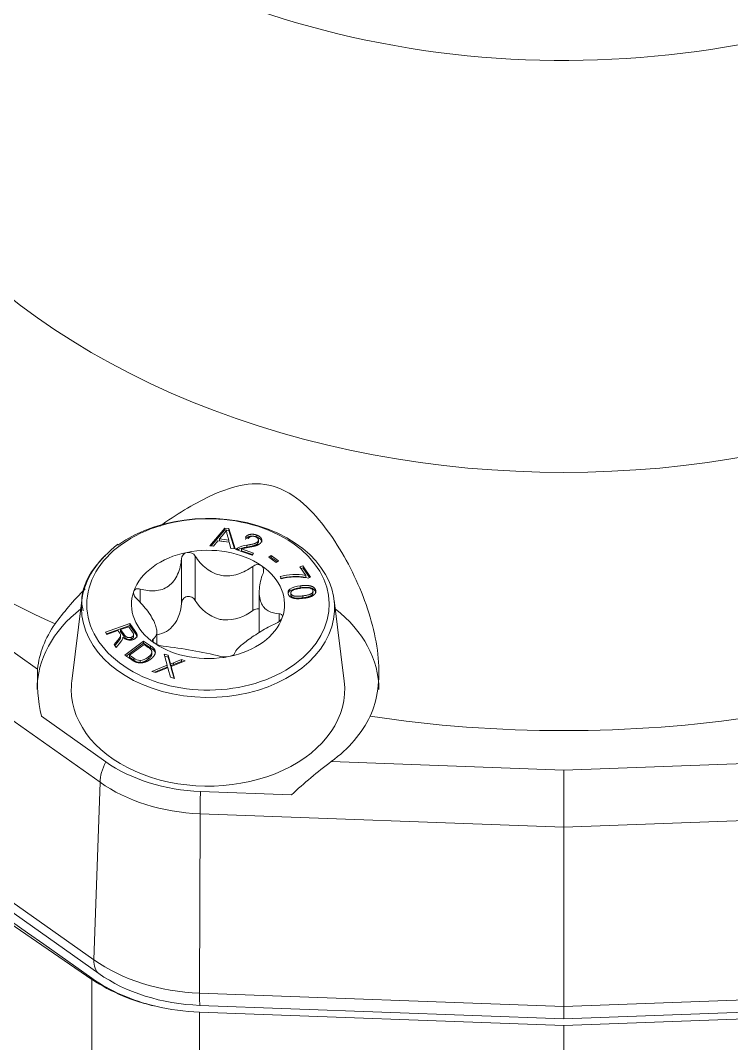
# Model space of a CAD drawing. Header units: millimetres. Extents: x 113490 to 142599, y -20467 to 115.
# Drawn here: x 128200.89 to 128226.9, y -7414.4 to -7376.98 of the extents above; entities that cross this region are included whole.
import ezdxf

# ---------------------------------------------------------------- set-up
doc = ezdxf.new("R2010")
doc.units = ezdxf.units.MM
doc.layers.add('DV1_0', color=7, linetype='Continuous')

msp = doc.modelspace()

# ---------------------------------------------------------------- linework, layer by layer
at = {"layer": 'DV1_0', "color": 7, "linetype": 'Continuous', "lineweight": 20}
for p, q in [((128185.399, -7391.832), (128203.8, -7404.843)), ((128201.517, -7400.705), (128189.803, -7392.423)), ((128209.53, -7395.803), (128209.53, -7395.874)), ((128209.574, -7396.035), (128209.574, -7396.106)), ((128207.283, -7396.575), (128207.283, -7398.194)), ((128209.386, -7396.948), (128209.386, -7398.567)), ((128211.125, -7397.661), (128211.125, -7397.732)), ((128205.272, -7397.777), (128205.272, -7398.278)), ((128210.782, -7397.94), (128210.782, -7398.011)), ((128211.221, -7398.026), (128211.221, -7398.097)), ((128211.687, -7397.822), (128211.687, -7397.893)), ((128203.579, -7411.34), (128185.178, -7398.329)), ((128210.355, -7398.679), (128210.355, -7398.958)), ((128185.107, -7399.498), (128203.507, -7412.055)), ((128204.681, -7399.44), (128204.681, -7399.51)), ((128205.087, -7399.317), (128205.087, -7399.388)), ((128204.941, -7399.542), (128204.941, -7399.613)), ((128205.645, -7399.851), (128205.645, -7399.922)), ((128205.739, -7399.609), (128205.739, -7399.701)), ((128205.557, -7400.272), (128205.557, -7400.343)), ((128205.039, -7400.304), (128205.039, -7400.374)), ((128220.761, -7404.402), (128212.258, -7404.087)), ((128229.264, -7404.087), (128220.761, -7404.402)), ((128203.579, -7411.34), (128203.8, -7404.843)), ((128207.441, -7412.556), (128207.458, -7405.994)), ((128207.458, -7405.994), (128220.761, -7406.487)), ((128220.761, -7406.487), (128234.065, -7405.994)), ((128203.507, -7412.055), (128203.507, -7412.015)), ((128203.507, -7412.055), (128203.507, -7420.442)), ((128220.761, -7413.05), (128207.441, -7412.556)), ((128234.081, -7412.556), (128220.761, -7413.05)), ((128207.436, -7413.253), (128207.436, -7421.67))]:
    msp.add_line(p, q, dxfattribs=at)
at = {"layer": 'DV1_0', "color": 7, "linetype": 'Continuous', "lineweight": 15}
for p, q in [((128207.816, -7396.193), (128208.37, -7395.544)), ((128208.37, -7395.615), (128207.87, -7396.199)), ((128208.332, -7395.752), (128208.172, -7395.943)), ((128208.37, -7395.544), (128208.37, -7395.615)), ((128208.37, -7395.544), (128208.511, -7395.562)), ((128208.511, -7395.633), (128208.37, -7395.615)), ((128208.506, -7395.985), (128208.452, -7395.779)), ((128208.511, -7395.562), (128208.511, -7395.633)), ((128208.511, -7395.562), (128208.737, -7396.309)), ((128208.715, -7396.306), (128208.511, -7395.633)), ((128208.115, -7396.013), (128207.954, -7396.21)), ((128208.528, -7396.065), (128208.115, -7396.013)), ((128208.172, -7395.943), (128208.506, -7395.985)), ((128208.172, -7395.943), (128208.172, -7396.014)), ((128208.172, -7396.014), (128208.506, -7396.056)), ((128208.506, -7395.985), (128208.506, -7396.056)), ((128208.589, -7396.29), (128208.528, -7396.065)), ((128209.218, -7395.932), (128209.111, -7395.884)), ((128209.592, -7396.053), (128209.592, -7395.982)), ((128207.954, -7396.21), (128207.816, -7396.193)), ((128208.737, -7396.309), (128208.589, -7396.29)), ((128209.365, -7396.537), (128208.773, -7396.33)), ((128208.824, -7396.28), (128208.824, -7396.348)), ((128208.978, -7396.309), (128208.978, -7396.379)), ((128208.978, -7396.309), (128209.417, -7396.463)), ((128209.377, -7396.519), (128208.978, -7396.379)), ((128209.166, -7396.176), (128209.166, -7396.247)), ((128209.417, -7396.463), (128209.365, -7396.537)), ((128206.781, -7396.676), (128206.781, -7398.295)), ((128209.975, -7396.61), (128210.063, -7396.549)), ((128210.24, -7396.801), (128209.975, -7396.61)), ((128210.063, -7396.62), (128210.025, -7396.647)), ((128210.063, -7396.549), (128210.063, -7396.62)), ((128210.063, -7396.549), (128210.328, -7396.74)), ((128210.278, -7396.775), (128210.063, -7396.62)), ((128210.328, -7396.74), (128210.24, -7396.801)), ((128211.113, -7396.968), (128211.22, -7396.932)), ((128211.322, -7397.281), (128211.113, -7396.968)), ((128211.22, -7397.003), (128211.152, -7397.026)), ((128211.22, -7396.932), (128211.496, -7397.346)), ((128211.457, -7397.359), (128211.22, -7397.003)), ((128211.322, -7397.281), (128211.322, -7397.352)), ((128210.44, -7397.4), (128210.387, -7397.319)), ((128211.496, -7397.346), (128211.41, -7397.375)), ((128209.623, -7397.879), (128209.623, -7399.367)), ((128210.743, -7397.782), (128210.743, -7397.853)), ((128210.779, -7397.919), (128210.779, -7397.99)), ((128211.587, -7397.834), (128211.587, -7397.905)), ((128211.589, -7397.986), (128211.589, -7397.796)), ((128203.137, -7398.182), (128202.769, -7401.141)), ((128212.731, -7401.141), (128212.363, -7398.182)), ((128185.356, -7398.829), (128203.756, -7411.84)), ((128203.995, -7399.352), (128204.889, -7399.036)), ((128204.889, -7399.107), (128204.035, -7399.409)), ((128204.85, -7399.155), (128204.554, -7399.26)), ((128204.991, -7399.355), (128204.85, -7399.155)), ((128204.889, -7399.036), (128205.087, -7399.317)), ((128204.889, -7399.036), (128204.889, -7399.107)), ((128205.087, -7399.388), (128204.889, -7399.107)), ((128204.054, -7399.436), (128203.995, -7399.352)), ((128204.451, -7399.296), (128204.054, -7399.436)), ((128204.52, -7399.393), (128204.451, -7399.296)), ((128204.553, -7399.54), (128204.553, -7399.469)), ((128204.554, -7399.26), (128204.681, -7399.44)), ((128204.554, -7399.26), (128204.554, -7399.33)), ((128204.554, -7399.33), (128204.681, -7399.51)), ((128205.027, -7399.517), (128205.027, -7399.446)), ((128205.877, -7399.802), (128205.877, -7399.327)), ((128204.314, -7399.805), (128204.441, -7399.655)), ((128204.388, -7399.909), (128204.314, -7399.805)), ((128204.441, -7399.726), (128204.341, -7399.843)), ((128204.554, -7399.714), (128204.388, -7399.909)), ((128204.441, -7399.655), (128204.441, -7399.726)), ((128204.706, -7400.196), (128205.395, -7399.683)), ((128205.395, -7399.754), (128204.756, -7400.229)), ((128205.41, -7399.808), (128204.884, -7400.2)), ((128205.395, -7399.683), (128205.645, -7399.851)), ((128205.395, -7399.683), (128205.395, -7399.754)), ((128205.645, -7399.922), (128205.395, -7399.754)), ((128205.562, -7399.911), (128205.41, -7399.808)), ((128204.968, -7400.372), (128204.706, -7400.196)), ((128204.884, -7400.2), (128205.039, -7400.304)), ((128204.884, -7400.2), (128204.884, -7400.27)), ((128204.884, -7400.27), (128205.039, -7400.374)), ((128205.693, -7400.145), (128205.693, -7400.074)), ((128205.764, -7399.945), (128205.764, -7400.016)), ((128205.821, -7400.053), (128205.821, -7400.124)), ((128206.258, -7400.564), (128206.144, -7400.155)), ((128206.144, -7400.155), (128206.287, -7400.2)), ((128206.287, -7400.271), (128206.166, -7400.232)), ((128206.287, -7400.2), (128206.35, -7400.418)), ((128206.287, -7400.2), (128206.287, -7400.271)), ((128206.35, -7400.489), (128206.287, -7400.271)), ((128205.264, -7400.387), (128205.264, -7400.458)), ((128205.693, -7400.787), (128206.258, -7400.564)), ((128206.258, -7400.635), (128205.793, -7400.818)), ((128206.284, -7400.65), (128206.212, -7400.682)), ((128206.258, -7400.564), (128206.258, -7400.635)), ((128206.296, -7400.702), (128206.284, -7400.65)), ((128206.35, -7400.418), (128206.35, -7400.489)), ((128206.372, -7400.521), (128206.372, -7400.591)), ((128206.914, -7400.399), (128206.403, -7400.605)), ((128206.403, -7400.605), (128206.53, -7401.052)), ((128206.403, -7400.605), (128206.403, -7400.676)), ((128206.491, -7400.471), (128206.783, -7400.357)), ((128206.783, -7400.428), (128206.491, -7400.542)), ((128206.491, -7400.471), (128206.491, -7400.542)), ((128206.783, -7400.357), (128206.914, -7400.399)), ((128206.783, -7400.357), (128206.783, -7400.428)), ((128206.816, -7400.439), (128206.783, -7400.428)), ((128205.838, -7400.833), (128205.693, -7400.787)), ((128206.211, -7400.682), (128205.838, -7400.833)), ((128206.382, -7401.005), (128206.297, -7400.702)), ((128206.53, -7401.052), (128206.382, -7401.005)), ((128206.508, -7401.045), (128206.403, -7400.676)), ((128204.012, -7404.094), (128201.655, -7402.427)), ((128220.761, -7404.402), (128220.761, -7406.487)), ((128210.802, -7405.307), (128207.473, -7405.184)), ((128220.761, -7413.05), (128220.761, -7406.487)), ((128207.454, -7413.005), (128220.761, -7413.498)), ((128220.761, -7413.498), (128234.068, -7413.005)), ((128220.761, -7413.747), (128207.436, -7413.253)), ((128220.761, -7413.498), (128220.761, -7413.05)), ((128234.087, -7413.253), (128220.761, -7413.747)), ((128220.761, -7413.747), (128220.761, -7422.22))]:
    msp.add_line(p, q, dxfattribs=at)
for centre, radius, start, end in [((128207.628, -7395.175), 0.91, 320.65, 330.3218), ((128209.849, -7395.402), 1.448, 188.9073, 195.1025), ((128209.392, -7396.068), 0.221, 66.0253, 141.9322), ((128207.038, -7396.687), 0.258, 102.4614, 177.5436), ((128207.03, -7396.727), 0.296, 30.9904, 99.194), ((128209.24, -7397.033), 0.86, 94.89, 118.9251), ((128209.24, -7397.104), 0.86, 94.89, 118.9251), ((128209.564, -7397.158), 0.276, 60.8797, 130.3329), ((128210.937, -7399.341), 2.096, 79.4175, 105.2218), ((128210.937, -7399.412), 2.096, 79.4175, 105.2218), ((128210.897, -7399.02), 1.684, 96.3993, 105.7387), ((128210.968, -7399.654), 2.321, 79.0403, 96.4013), ((128211.171, -7398.469), 0.81, 93.2439, 121.9239), ((128210.835, -7397.91), 0.158, 125.6387, 195.7485), ((128210.835, -7397.981), 0.158, 125.6387, 164.1398), ((128211.171, -7398.54), 0.81, 93.2439, 121.9239), ((128211.318, -7398.631), 0.898, 78.8619, 100.9213), ((128205.379, -7398.239), 1.403, 314.6374, 357.6847), ((128208.587, -7397.429), 1.512, 210.4162, 253.2807), ((128208.406, -7397.339), 1.571, 267.2709, 308.5702), ((128210.064, -7398.618), 0.451, 291.3754, 333.1898), ((128204.312, -7399.55), 0.261, 24.7631, 37.137), ((128204.453, -7399.545), 0.18, 341.6589, 2.868), ((128204.885, -7399.314), 0.336, 221.4991, 290.492), ((128205.681, -7398.282), 1.186, 279.5325, 297.9297), ((128204.226, -7399.429), 0.435, 319.0405, 336.4881), ((128205.344, -7400.277), 0.427, 39.7276, 59.1819), ((128205.26, -7400.461), 0.721, 45.6168, 57.7208), ((128206.17, -7399.184), 0.685, 237.4322, 265.3209), ((128204.09, -7417.38), 17.63, 76.4619, 83.4048), ((128205.232, -7399.875), 0.513, 273.6229, 309.3243), ((128205.26, -7400.531), 0.721, 45.6168, 57.7208), ((128205.623, -7400.088), 0.201, 10.037, 45.3564), ((128205.623, -7400.159), 0.201, 10.037, 45.3564), ((128208.374, -7399.612), 0.647, 255.8964, 282.772), ((128205.277, -7400.005), 0.382, 231.3844, 268.1075), ((128205.277, -7400.076), 0.382, 231.3844, 268.1075), ((128205.232, -7399.946), 0.513, 273.6229, 309.3243), ((128205.784, -7400.598), 0.594, 7.4897, 17.6218), ((128205.784, -7400.669), 0.594, 7.4897, 17.6218), ((128207.031, -7401.935), 1.56, 110.2284, 114.9711), ((128207.031, -7402.006), 1.56, 110.2284, 114.9711), ((128208.021, -7401.05), 6.513, 176.966, 192.207), ((128222.27, -7417.517), 16.751, 126.7045, 133.2058), ((128207.226, -7406.495), 6.689, 236.2242, 258.0558)]:
    msp.add_arc(centre, radius, start, end, dxfattribs=at)
at = {"layer": 'DV1_0', "color": 7, "linetype": 'Continuous', "lineweight": 20}
msp.add_arc((128855.082, -6479.476), 1144.548, 234.192295, 235.278923, dxfattribs=at)
for centre, major_axis, ratio, start_param, end_param in [((128220.761, -7360.455), (-25.436, 0), 0.707107, 0, 2.650107), ((128220.761, -7374.301), (-27.166, 0), 0.707107, 0, 3.141593), ((128220.761, -7378.815), (-34.139, 0), 0.707107, 0.57636, 0.994436), ((128207.75, -7398.339), (-4.432, 0), 0.707107, 5.507026, 6.283185), ((128207.75, -7398.339), (-4.432, 0), 0.707107, 0, 0.801221), ((128220.761, -7378.815), (-34.139, 0), 0.707107, 1.361758, 1.779835), ((128204.86, -7404.13), (-0.866, -1.225), 0.5, 5.024204, 5.632799), ((128207.75, -7402.05), (-5.586, 0), 0.707107, 0.785398, 1.518436), ((128207.536, -7404.973), (-0.056, -1.499), 0.037007, -1.428214, -0.819619), ((128204.639, -7410.628), (-0.866, -1.225), 0.5, 5.632799, 6.256152), ((128207.75, -7408.391), (-5.899, 0), 0.707107, 0.785398, 1.518436), ((128207.52, -7411.535), (-0.056, -1.499), 0.037007, -0.819619, -0.196266)]:
    msp.add_ellipse(centre, major_axis=major_axis, ratio=ratio, start_param=start_param, end_param=end_param, dxfattribs=at)
at = {"layer": 'DV1_0', "color": 7, "linetype": 'Continuous', "lineweight": 15}
for centre, major_axis, ratio, start_param, end_param in [((128207.75, -7398.468), (-4.631, 0), 0.707107, 0, 5.505866), ((128207.75, -7398.339), (-4.432, 0), 0.707107, 0.801221, 5.507026), ((128207.75, -7398.339), (-2.8, 0), 0.707107, 4.990011, 6.037208), ((128207.75, -7398.339), (-2.8, 0), 0.707107, 3.942813, 4.990011), ((128208.967, -7396.392), (-0.213, 0), 0.707107, 5.449943, 5.85998), ((128207.75, -7398.468), (-4.631, 0), 0.707107, 5.655855, 6.283185), ((128207.75, -7398.339), (-2.8, 0), 0.707107, 2.895616, 3.942813), ((128207.75, -7398.339), (2.8, 0), 0.707107, 2.895616, 3.942813), ((128211.431, -7397.853), (0.158, 0), 0.707107, 0.173168, 1.181623), ((128207.75, -7401.45), (6.25, 0), 0.707107, 2.410491, 3.141593), ((128207.75, -7401.45), (6.25, 0), 0.707107, 0, 0.731102), ((128206.478, -7412.117), (-57.3, 40.501), 0.023272, 1.206524, 1.535376), ((128207.75, -7401.026), (-6.25, 0), 0.707107, 5.820838, 6.210546), ((128208.66, -7397.713), (-1.721, 0), 0.707107, 1.271226, 1.378413), ((128207.75, -7398.339), (2.8, 0), 0.707107, 4.990011, 6.037208), ((128205.066, -7398.438), (1.721, 0), 0.707107, -0.82317, -0.715982), ((128207.75, -7398.339), (2.8, 0), 0.707107, 3.942813, 4.990011), ((128207.75, -7401.45), (-5, 0), 0.707107, 6.195585, 6.283185), ((128207.75, -7401.45), (-5, 0), 0.707107, 0, 3.229193), ((128207.75, -7401.026), (6.25, 0), 0.707107, 5.518067, 5.960135), ((128207.75, -7401.45), (-5.287, 0), 0.707107, 0.785398, 1.518436), ((128207.75, -7409.016), (-5.648, 0), 0.707107, 0.785398, 1.518436), ((128207.769, -7408.998), (-6.032, 0), 0.707107, 0.786035, 1.245513), ((128207.75, -7409.016), (-6, 0), 0.707107, 1.247141, 1.518436)]:
    msp.add_ellipse(centre, major_axis=major_axis, ratio=ratio, start_param=start_param, end_param=end_param, dxfattribs=at)
for points, degree, knots in [([(128205.983, -7395.48), (128206.584, -7395.057), (128207.192, -7394.679), (128208.171, -7394.216), (128208.54, -7394.072), (128209.312, -7393.909), (128209.724, -7393.896), (128210.534, -7394.128), (128210.914, -7394.37), (128211.567, -7394.944), (128211.853, -7395.279), (128212.627, -7396.33), (128213.036, -7397.091), (128213.684, -7398.697), (128213.906, -7399.522), (128214.047, -7401.098), (128213.956, -7401.839), (128213.677, -7402.429)], 3, [0.2660798, 0.2660798, 0.2660798, 0.2660798, 0.375, 0.375, 0.4375, 0.4375, 0.5, 0.5, 0.5625, 0.5625, 0.625, 0.625, 0.75, 0.75, 0.875, 0.875, 1, 1, 1, 1]), ([(128204.449, -7396.138), (128204.101, -7396.436), (128203.498, -7396.996), (128203.054, -7397.946), (128203.158, -7398.45), (128203.185, -7398.575)], 3, [0, 0, 0, 0, 0.399823, 0.872788, 1, 1, 1, 1]), ([(128209.716, -7396.062), (128209.716, -7396.029), (128209.659, -7395.919), (128209.53, -7395.874)], 2, [0.2852251, 0.2852251, 0.2852251, 0.5, 1, 1, 1]), ([(128205.272, -7397.777), (128205.455, -7397.828), (128205.635, -7397.854), (128205.901, -7397.834), (128205.987, -7397.817), (128206.151, -7397.761), (128206.231, -7397.72), (128206.373, -7397.616), (128206.438, -7397.551), (128206.552, -7397.405), (128206.6, -7397.324), (128206.719, -7397.063), (128206.764, -7396.873), (128206.781, -7396.676)], 3, [0, 0, 0, 0, 0.25, 0.25, 0.375, 0.375, 0.5, 0.5, 0.625, 0.625, 0.75, 0.75, 1, 1, 1, 1]), ([(128207.283, -7396.575), (128207.394, -7396.746), (128207.528, -7396.9), (128207.771, -7397.088), (128207.858, -7397.141), (128208.042, -7397.227), (128208.141, -7397.259), (128208.34, -7397.294), (128208.442, -7397.299), (128208.646, -7397.282), (128208.745, -7397.261), (128209.038, -7397.168), (128209.218, -7397.07), (128209.386, -7396.948)], 3, [0, 0, 0, 0, 0.25, 0.25, 0.375, 0.375, 0.5, 0.5, 0.625, 0.625, 0.75, 0.75, 1, 1, 1, 1]), ([(128209.698, -7396.917), (128209.741, -7396.946), (128209.769, -7396.992), (128209.789, -7397.095), (128209.782, -7397.152), (128209.761, -7397.205)], 3, [0, 0, 0, 0, 0.5, 0.5, 1, 1, 1, 1]), ([(128209.761, -7397.205), (128209.689, -7397.392), (128209.643, -7397.581), (128209.62, -7397.86), (128209.621, -7397.949), (128209.641, -7398.119), (128209.661, -7398.199), (128209.717, -7398.338), (128209.754, -7398.399), (128209.844, -7398.502), (128209.895, -7398.543), (128210.069, -7398.641), (128210.204, -7398.671), (128210.355, -7398.679)], 3, [0, 0, 0, 0, 0.25, 0.25, 0.375, 0.375, 0.5, 0.5, 0.625, 0.625, 0.75, 0.75, 1, 1, 1, 1]), ([(128205.145, -7398.135), (128205.102, -7398.095), (128205.066, -7398.047), (128205.025, -7397.949), (128205.02, -7397.898), (128205.034, -7397.857)], 3, [0, 0, 0, 0, 0.5, 0.5, 1, 1, 1, 1]), ([(128205.034, -7397.857), (128205.049, -7397.816), (128205.082, -7397.787), (128205.168, -7397.76), (128205.22, -7397.762), (128205.272, -7397.777)], 3, [0, 0, 0, 0, 0.5, 0.5, 1, 1, 1, 1]), ([(128205.739, -7399.609), (128205.811, -7399.557), (128205.858, -7399.49), (128205.88, -7399.352), (128205.879, -7399.301), (128205.859, -7399.185), (128205.839, -7399.12), (128205.783, -7398.981), (128205.746, -7398.905), (128205.656, -7398.749), (128205.605, -7398.67), (128205.431, -7398.431), (128205.296, -7398.278), (128205.145, -7398.135)], 3, [0, 0, 0, 0, 0.25, 0.25, 0.375, 0.375, 0.5, 0.5, 0.625, 0.625, 0.75, 0.75, 1, 1, 1, 1]), ([(128207.283, -7398.194), (128207.252, -7398.145), (128207.207, -7398.104), (128207.102, -7398.052), (128207.04, -7398.043), (128206.926, -7398.066), (128206.876, -7398.097), (128206.805, -7398.185), (128206.785, -7398.239), (128206.781, -7398.295)], 3, [0, 0, 0, 0, 0.25, 0.25, 0.5, 0.5, 0.75, 0.75, 1, 1, 1, 1]), ([(128209.623, -7398.505), (128209.598, -7398.5), (128209.572, -7398.499), (128209.489, -7398.509), (128209.434, -7398.532), (128209.386, -7398.567)], 3, [0.6307056, 0.6307056, 0.6307056, 0.6307056, 0.75, 0.75, 1, 1, 1, 1]), ([(128210.355, -7398.679), (128210.398, -7398.681), (128210.434, -7398.695), (128210.475, -7398.744), (128210.48, -7398.78), (128210.466, -7398.821)], 3, [0, 0, 0, 0, 0.5, 0.5, 1, 1, 1, 1]), ([(128210.228, -7399.038), (128210.045, -7399.121), (128209.865, -7399.217), (128209.599, -7399.378), (128209.514, -7399.433), (128209.349, -7399.543), (128209.27, -7399.599), (128209.127, -7399.703), (128209.062, -7399.753), (128208.948, -7399.846), (128208.9, -7399.888), (128208.781, -7400.008), (128208.736, -7400.076), (128208.72, -7400.138)], 3, [0, 0, 0, 0, 0.25, 0.25, 0.375, 0.375, 0.5, 0.5, 0.625, 0.625, 0.75, 0.75, 1, 1, 1, 1]), ([(128204.941, -7399.613), (128205.005, -7399.591), (128205.027, -7399.532), (128205.027, -7399.518)], 2, [0, 0, 0, 0.5, 0.6277871, 0.6277871, 0.6277871]), ([(128205.155, -7399.541), (128205.155, -7399.533), (128205.147, -7399.472), (128205.087, -7399.388)], 2, [0.614688, 0.614688, 0.614688, 0.6666667, 1, 1, 1]), ([(128204.553, -7399.539), (128204.553, -7399.549), (128204.547, -7399.583), (128204.495, -7399.661), (128204.441, -7399.726)], 2, [0.2028963, 0.2028963, 0.2028963, 0.3333333, 0.6666667, 1, 1, 1]), ([(128205.802, -7399.761), (128205.759, -7399.732), (128205.731, -7399.701), (128205.711, -7399.646), (128205.718, -7399.624), (128205.739, -7399.609)], 3, [0, 0, 0, 0, 0.5, 0.5, 1, 1, 1, 1]), ([(128205.557, -7400.343), (128205.665, -7400.262), (128205.693, -7400.169), (128205.693, -7400.146)], 2, [0, 0, 0, 0.5, 0.6856096, 0.6856096, 0.6856096]), ([(128208.72, -7400.138), (128208.715, -7400.156), (128208.695, -7400.176), (128208.625, -7400.214), (128208.575, -7400.232), (128208.517, -7400.243)], 3, [0, 0, 0, 0, 0.5, 0.5, 1, 1, 1, 1])]:
    msp.add_open_spline(points, degree=degree, knots=knots, dxfattribs=at)
for points, degree in [([(128209.111, -7395.884), (128209.185, -7395.799), (128209.402, -7395.758), (128209.53, -7395.803)], 2), ([(128209.53, -7395.874), (128209.402, -7395.829), (128209.185, -7395.87), (128209.111, -7395.955)], 2), ([(128209.166, -7396.176), (128209.371, -7396.142), (128209.543, -7396.08), (128209.574, -7396.035)], 2), ([(128209.574, -7396.106), (128209.543, -7396.15), (128209.371, -7396.213), (128209.166, -7396.247)], 2), ([(128209.686, -7396.077), (128209.659, -7396.115), (128209.564, -7396.173), (128209.405, -7396.218), (128209.237, -7396.248)], 2), ([(128209.574, -7396.035), (128209.607, -7395.989), (128209.557, -7395.893), (128209.482, -7395.866)], 2), ([(128209.53, -7395.803), (128209.659, -7395.848), (128209.738, -7396.002), (128209.686, -7396.077)], 2), ([(128209.592, -7396.052), (128209.593, -7396.079), (128209.574, -7396.106)], 2), ([(128209.237, -7396.248), (128209.097, -7396.272), (128209.011, -7396.294), (128208.978, -7396.309)], 2), ([(128211.125, -7397.661), (128211.3, -7397.638), (128211.526, -7397.661), (128211.667, -7397.746), (128211.687, -7397.822)], 2), ([(128202.156, -7399.055), (128202.448, -7398.642), (128202.828, -7398.203), (128203.259, -7397.766)], 3), ([(128211.243, -7398.114), (128211.07, -7398.137), (128210.844, -7398.114), (128210.703, -7398.029), (128210.683, -7397.953)], 2), ([(128211.148, -7397.749), (128210.905, -7397.781), (128210.767, -7397.882), (128210.782, -7397.94)], 2), ([(128210.782, -7397.94), (128210.797, -7397.999), (128210.978, -7398.058), (128211.221, -7398.026)], 2), ([(128210.782, -7398.011), (128210.797, -7398.069), (128210.978, -7398.129), (128211.221, -7398.097)], 2), ([(128211.687, -7397.893), (128211.667, -7397.817), (128211.526, -7397.732), (128211.3, -7397.709), (128211.125, -7397.732)], 2), ([(128211.221, -7398.026), (128211.463, -7397.994), (128211.602, -7397.894), (128211.587, -7397.834)], 2), ([(128211.221, -7398.097), (128211.463, -7398.065), (128211.602, -7397.964), (128211.587, -7397.905)], 2), ([(128211.687, -7397.822), (128211.701, -7397.878), (128211.66, -7397.971), (128211.554, -7398.041), (128211.39, -7398.095), (128211.243, -7398.114)], 2), ([(128204.441, -7399.655), (128204.495, -7399.59), (128204.547, -7399.513), (128204.556, -7399.463), (128204.549, -7399.441)], 2), ([(128204.681, -7399.44), (128204.721, -7399.497), (128204.8, -7399.55), (128204.898, -7399.557), (128204.941, -7399.542)], 2), ([(128204.681, -7399.51), (128204.721, -7399.568), (128204.8, -7399.621), (128204.898, -7399.628), (128204.941, -7399.613)], 2), ([(128204.941, -7399.542), (128205.005, -7399.52), (128205.041, -7399.426), (128204.991, -7399.355)], 2), ([(128205.087, -7399.317), (128205.147, -7399.402), (128205.161, -7399.507), (128205.076, -7399.603), (128205.002, -7399.628)], 2), ([(128205.557, -7400.272), (128205.665, -7400.191), (128205.706, -7400.055), (128205.672, -7400.005)], 2), ([(128205.821, -7400.053), (128205.833, -7400.126), (128205.746, -7400.271), (128205.654, -7400.34)], 2), ([(128205.654, -7400.34), (128205.576, -7400.398), (128205.416, -7400.462), (128205.276, -7400.481), (128205.159, -7400.466), (128205.034, -7400.416), (128204.968, -7400.372)], 2)]:
    msp.add_open_spline(points, degree=degree, dxfattribs=at)

doc.saveas('drawing.dxf')
